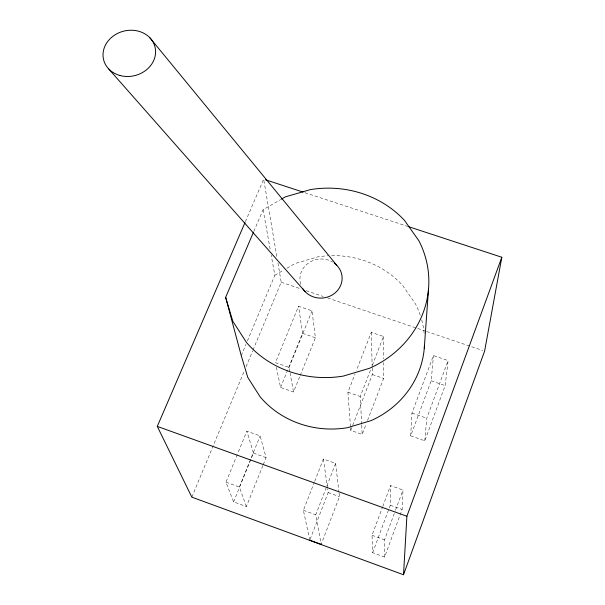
<?xml version="1.0" encoding="UTF-8"?>
<svg xmlns="http://www.w3.org/2000/svg" width="605" height="605" viewBox="0 0 605 605"><rect width="100%" height="100%" fill="white"/><g stroke="black" fill="none" stroke-linecap="round" stroke-linejoin="round"><path stroke-width="0.45" stroke-dasharray="3.02 2.27" d="M389.317 507.852L390.293 505.213L390.55 485.558L402.983 489.997L402.121 509.463L384.599 557.061L372.672 552.698L372.03 535.266L382.428 507.361M410.689 435.872L411.96 413.079L433.467 355.581L448.116 360.58L445.159 385.582L424.793 440.818L410.689 435.872L431.199 380.779L433.467 355.581M424.793 440.818L426.767 418.244L448.116 360.58M384.599 557.061L384.568 539.819L395.224 510.975M395.549 510.098L402.983 489.997M372.672 552.698L388.992 508.729M382.753 506.483L390.55 485.558M350.567 427.606L350.771 430.397L362.168 434.42L366.191 423.923M367.537 420.422L383.63 378.435L383.585 362.592M339.042 492.954L339.465 496.652L321.172 544.387L315.742 514.802L326.526 486.919M361.661 424.249L360.27 396.517L371.046 368.679M372.393 365.201L383.502 336.493L371.304 332.334L356.398 370.525M326.866 486.049L335.631 463.392L323.395 459.029L314.585 481.625M350.771 430.397L372.347 374.54L372.188 367.976M310.123 539.35L328.175 492.576L327.638 488.848M350.492 426.676L347.928 392.221L355.044 373.996M309.783 540.212L303.392 510.317L314.245 482.495M237.296 454.514L225.96 482.185L233.598 501.9L246.364 506.567L262.91 465.502M263.266 464.625L266.079 457.637L260.135 435.91L246.863 431.168L237.652 453.652M276.387 367.25L280.569 387.465L293.546 392.01L299.891 376.265M300.239 375.387L315.394 337.756L312.006 310.826L298.537 306.236L275.434 362.66L289.046 367.394L289.878 371.954M246.364 506.567L239.361 487.055L260.135 435.91M233.598 501.9L253.427 453.092L246.863 431.168M280.569 387.465L302.545 333.34L298.537 306.236M289.046 367.394L312.006 310.826M191.838 497.144L244.307 370.978M246.114 366.63L252.625 350.968M252.988 350.098L281.212 282.232L277.892 262.736M241.251 355.627L245.948 344.404M247.392 340.948L274.829 275.313L271.191 254.985M253.828 231.39L263.099 209.693L280.637 199.59M245.38 221.68L263.667 179.178L277.105 258.093M274.829 275.313L283.692 270.132M286.914 268.249L294.975 263.538L317.549 256.936A92.172 86.651 -5.4 0 1 327.865 255.794M304.852 192.677L407.815 226.436M281.212 282.232L299.944 288.577M306.19 290.695L323.138 296.435M327.6 297.947L416.807 328.167M417.7 328.47L425.731 331.185M426.623 331.487L482.82 350.529M302.545 333.34L315.394 337.756M431.199 380.779L445.159 385.582M372.347 374.54L383.63 378.435M411.96 413.079L426.767 418.244M347.928 392.221L360.27 396.517M253.427 453.092L266.079 457.637M390.293 505.213L402.121 509.463M328.175 492.576L339.465 496.652M225.96 482.185L239.361 487.055M303.392 510.317L315.742 514.802M372.03 535.266L384.568 539.819M290.045 372.861L293.546 392.01M263.099 209.693L270.201 249.434M323.395 459.029L327.509 487.917M335.631 463.392L338.929 492.031M361.707 425.171L362.168 434.42M371.304 332.334L372.166 367.038M383.502 336.493L383.57 358.863M331.669 255.65A92.172 86.651 -5.4 0 1 402.627 285.401L415.582 304.081A92.172 86.651 -5.4 0 1 420.339 315.409M421.715 319.947A92.172 86.651 -5.4 0 1 424.218 333.831M300.753 284.274A21.114 19.541 -6 0 1 308.527 262.978A21.114 19.541 -6 0 1 332.659 262.056"/><path stroke-width="0.91" d="M245.002 222.549L157.285 426.396L191.838 497.144L403.52 574.75L406.893 516.262L501.825 257.254L408.715 226.724M424.286 348.056L428.544 288.729M501.825 257.254L484.605 351.134L403.52 574.75M424.423 346.173A92.172 86.651 -5.4 0 1 370.994 420.649L347.527 427.69A92.172 86.651 -5.4 0 1 260.188 396.903L247.778 377.422L241.251 355.627L225.642 297.35L253.457 232.26M281.431 199.128L285.416 196.837L310.388 189.607A102.162 94.645 -5.6 0 1 404.495 220.401L418.857 240.737A102.162 94.645 -5.6 0 1 369.413 368.316L343.345 376.076A102.162 94.645 -5.6 0 1 246.469 342.475L232.781 321.172L225.642 297.35M265.459 179.761L303.06 192.095M157.285 426.396L406.893 516.262M309.783 540.212L321.172 544.387M108.741 68.978L305.139 291.655M149.7 37.586L336.803 265.323M334.141 263.024A21.114 19.541 -6 0 1 334.966 293.024A21.114 19.541 -6 0 1 302.961 288.925M119.971 75.489A26.491 22.914 -13.8 0 0 155.266 48.128A26.491 22.914 -13.8 0 0 112.681 36.466A26.491 22.914 -13.8 0 0 119.971 75.489"/></g></svg>
